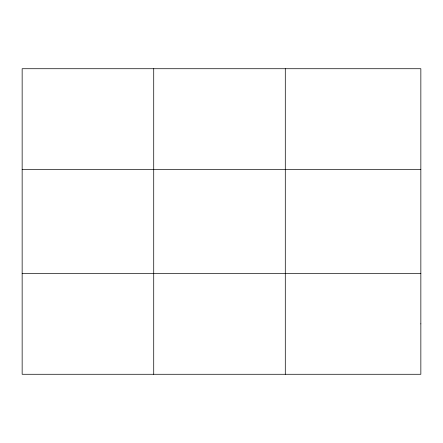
<?xml version="1.0" encoding="UTF-8"?>
<svg xmlns="http://www.w3.org/2000/svg" width="443" height="443" viewBox="0 0 443 443"><rect width="100%" height="100%" fill="white"/><g stroke="black" fill="none" stroke-linecap="round" stroke-linejoin="round"><path stroke-width="0.66" d="M153.721 68.726L153.721 374.274M285.292 68.726L285.292 374.274M22.15 169.558L420.85 169.558M22.15 273.442L420.85 273.442M420.85 323.861L420.85 374.274L22.15 374.274L22.15 68.726L420.85 68.726L420.85 323.861"/></g></svg>
